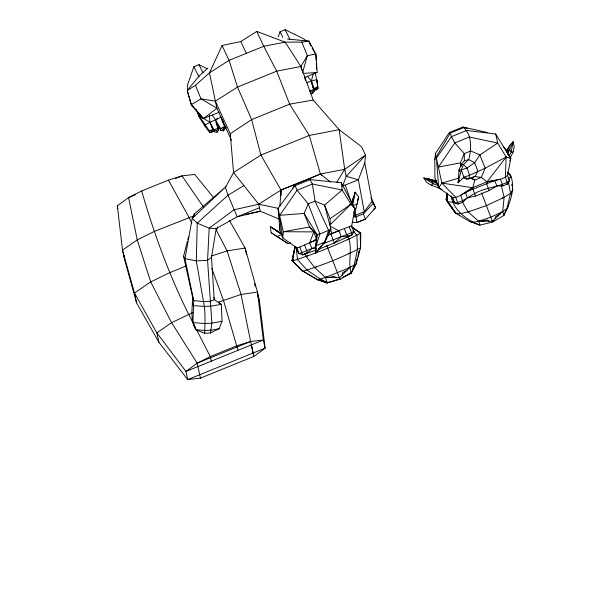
<?xml version="1.0" encoding="UTF-8"?>
<svg xmlns="http://www.w3.org/2000/svg" width="594" height="594" viewBox="0 0 594 594"><rect width="100%" height="100%" fill="white"/><g stroke="black" fill="none" stroke-linecap="round" stroke-linejoin="round"><path stroke-width="0.89" d="M218.592 302.554L221.31 304.388L222.045 321.309L219.149 328.705L210.424 332.982L204.655 333.249L195.834 329.759C190.087 320.055 192.204 308.509 192.723 297.824L183.576 256.252L187.377 241.261M309.637 242.775L313.884 231.898L283.316 231.727L278.044 208.368L282.774 237.89L283.316 231.727L309.593 227.012L316.862 234.548L315.793 245.374L315.741 253.074L324.873 242.1L330.932 229.239L324.591 205.123L315.028 201.106L308.197 203.876L304.113 213.439L309.593 227.012L313.884 231.898L316.617 239.879L309.637 242.775L311.902 248.589L307.551 252.933L302.68 254.908L298.337 253.103L295.946 247.186L282.774 237.89L279.893 230.264L278.044 208.368L294.817 185.833L310.105 179.626L341.283 182.685L354.848 208.628L351.73 225.683L353.994 231.504L352.264 234.779L347.386 236.761L341.253 236.672L334.296 243.013L318.072 249.443M447.586 193.8L447.46 201.797L455.375 213.053L469.973 221.636L479.959 225.141L492.664 221.985L504.009 215.377C509.867 203.148 515.525 189.649 510.907 176.032L507.759 172.683M360.268 240.221L360.402 232.937M191.513 103.698L191.468 105.405L203.289 118.652L216.877 108.19L209.474 72.869L222.089 45.508L240.711 41.565L256.764 31.43L285.15 42.137L301.826 42.1L308.962 41.127L315.882 54.017L317.189 72.438L304.321 77.658M327.272 283.138L325.519 277.428L314.627 267.56L306.214 256.452L305.093 253.928M503.712 147.015L505.598 149.027L510.781 158.509L507.499 175.386L509.518 180.71C499.242 187.771 485.409 186.962 474.68 193.592C468.131 196.785 462.243 202.406 454.692 202.977L452.665 197.646L438.714 187.771L434.912 177.725L434.815 159.207L436.412 158.071L451.425 136.665L466.713 130.457L495.686 134.006L497.69 143.05L506.162 156.994L505.338 177.235L507.751 183.94L502.88 185.915L496.784 185.885L489.137 190.563L475.482 196.102L467.433 197.802L463.045 202.086L458.167 204.069L454.692 202.977L451.611 196.651M454.455 201.841L452.754 202.242L447.46 201.797L446.911 200.854L447.289 193.77M509.786 161.019L510.781 158.509L506.162 156.994L485.135 168.184L469.602 175.267L463.884 177.161L458.13 182.7L458.999 170.018L461.13 164.583L464.33 160.759L468.696 159.608L474.658 162.689L477.836 171.139L475.059 176.515L468.621 178.928L466.349 178.987L463.186 177.806M279.893 206.021L280.984 190.006L260.9 155.093L251.641 119.58L237.503 87.066L229.069 60.358L222.089 45.508M455.234 211.932L446.703 200.505L447.208 193.154M347.497 235.721C353.504 247.653 347.319 261.397 351.321 273.374L350.883 272.624M352.376 222.267L356.905 222.579L365.34 219.156L363.372 213.818L364.271 211.709L358.36 179.737L364.768 162.875L365.496 155.153L361.531 146.718L339.159 129.67L313.209 100.059L300.876 66.483L285.15 42.137L263.751 46.273L229.069 60.358L209.474 72.869L195.471 85.276L187.273 90.533L191.468 105.405L187.273 90.533L199.049 76.01L207.878 68.117M504.009 215.377L502.717 211.501L504.12 197.319L501.366 185.892M446.703 200.505L446.153 199.569L446.881 193.139M487.125 132.469L462.926 127.019L449.279 132.559L435.506 153.43L434.815 159.207L450.319 133.041L463.966 127.502L467.485 128.482M467.433 197.802L465.406 192.478L472.327 189.434L474.792 180.064L481.274 177.428L485.135 168.184L479.878 154.952L470.767 150.965L464.278 153.601L460.424 162.845L461.271 165.31M192.226 303.252L193.317 305.658L204.707 306.407L211.056 306.118L221.31 304.388L214.226 299.68L211.501 257.447L216.194 228.564L237.169 216.788L259.481 207.729M354.031 216.84L358.702 197.126L355.167 192.211L351.537 202.896M510.008 158.249L513.164 151.938L514.166 146.725L513.164 141.654L510.142 144.951L506.155 150.869M342.07 275.245L342.567 272.713L347.067 270.188M292.293 260.736L295.099 246.614L292.538 260.929L302.94 271.228C322.705 265.191 342.248 257.432 360.551 247.839L360.766 233.227L352.145 227.339M292.174 260.64L295.084 246.607L291.929 260.447L302.643 270.998L317.612 279.796L327.287 282.9L332.053 281.712L337.904 279.343M204.655 333.249C204.878 322.869 205.762 311.82 203.475 301.574L196.31 260.885L197.238 223.121L228.059 195.166L243.919 185.58M210.424 332.982L211.872 323.181L207.566 260.372L209.192 228.23L233.947 209.838L258.724 204.217L280.984 190.006L320.381 174.012L344.691 169.312L365.496 155.153L346.213 176.336L342.441 186.531M351.878 203.029L352.873 198.752M313.105 74.139L311.419 81.014L314.196 91.238L312.622 93.488L310.811 93.147M459.125 181.133L458.13 182.7L461.271 169.958L463.409 164.523L468.696 159.608C471.621 149.235 472.178 134.251 462.926 127.019M353.779 212.919L354.848 208.628L353.423 206.274M187.823 239.501L188.498 236.858M193.637 216.572L194.312 213.929L225.943 186.687L192.27 218.354L184.957 258.642L193.733 300.601L192.894 322.624L204.655 323.507L211.872 323.181L222.045 321.309M216.61 230.323L217.53 226.789M353.296 199.992L351.952 205.049L355.167 192.211L352.591 205.747L357.41 203.891M356.125 262.132L356.831 259.548M358.486 253.527L359.192 250.95M356.006 263.09L357.425 257.922M357.892 256.207L359.311 251.047M302.636 72.579L307.313 55.673L301.826 42.1M321.785 245.344L315.741 253.074L315.793 245.374L316.275 243.666M495.069 218.755L495.708 216.55L500.17 213.922M315.793 245.374L316.305 243.681M316.647 243.956L316.134 245.641L324.873 242.1L328.608 230.39L315.028 201.106L312.37 184.043L310.105 179.626L308.383 179.24L280.984 190.006L281.162 195.448M325.638 239.56L324.873 242.1L324.532 241.825L326.804 237.006M357.974 199.458L358.702 197.126L357.336 201.514M207.068 68.644L198.953 64.679L193.874 66.736L187.362 85.365L187.518 92.055M278.244 36.843L280.019 31.764L285.098 29.7L302.955 38.432L307.12 41.246M458.13 182.7L459.036 180.212M510.142 144.951L506.86 152.361L509.667 149.532L511.159 152.079L509.088 155.91M507.476 154.47L513.164 141.654L511.159 152.079L513.164 151.938M194.312 213.929L192.27 218.354L197.238 223.121L209.192 228.23L216.194 228.564M328.697 232.989L330.212 229.774M504.039 214.248L508.427 206.021M353.103 268.681L353.994 267.1M292.887 188.008L294.735 184.786L297.082 190.251L308.197 203.876L319.876 233.939L316.134 245.641L317.203 234.816L304.113 213.439L279.781 215.303L297.082 190.251L312.37 184.043L342.166 189.969L351.017 204.239L354.848 208.628M211.271 126.151L214.375 131.764L217.092 132.276L216.736 130.643L218.25 128.111L215.377 119.594L212.288 115.117M217.092 132.276L218.666 130.027L215.956 122.275L220.805 130.361L223.522 130.873L223.173 129.24L224.681 126.708L220.909 117.144L204.863 124.903L205.234 126.633L209.66 132.477L211.664 132.469L213.521 130.91L209.882 122.245L209.459 115.102M301.633 69.981L300.876 66.483L307.313 55.673L315.882 54.017L316.164 60.187M312.273 91.855L313.781 89.323L309.496 91.06L312.273 91.855L312.622 93.488M336.568 182.618L344.691 169.312L339.159 129.67L309.296 135.447L260.9 155.093L233.561 172.542L225.386 187.452L228.059 195.166L237.169 216.788L260.246 211.241L279.054 219.015M441.891 189.479L438.714 187.771L441.847 183.108L458.62 178.163M223.522 130.873L225.096 128.623L224.681 126.708L220.396 128.445L220.805 130.361M364.768 162.875L372.134 201.188L364.271 211.709L355.836 215.132L354.306 214.286M508.553 179.158L510.907 176.032L507.684 172.928M506.162 156.994L487.102 181.794L472.579 187.689L460.625 195.389L455.746 197.371L452.665 197.646M322.884 243.934L324.532 241.825M453.853 210.462L446.153 199.569L447.312 198.121M314.196 91.238L311.917 83.316L314.196 90.036L316.624 89.85L316.335 88.506L317.701 86.835L316.691 79.507L306.571 82.625M493.859 220.56L492.664 221.985L481.623 193.065M209.66 132.477L209.311 130.843L211.375 131.126L213.164 129.277L209.311 130.843L199.109 115.771L197.453 111.702M329.833 225.037L351.017 204.239L349.324 204.923M316.691 79.507L318.057 88.469L316.624 89.85L316.342 89.159M512.474 188.788L512.993 189.664L510.536 193.258L506.927 208.657L502.717 211.501L492.523 221.176L478.675 221.265L473.396 222.275L469.973 221.636M351.73 225.683L330.813 233.791L334.296 243.013L335.565 241.855M507.499 175.386L505.338 177.235L500.46 179.217L491.342 181.363M373.611 209.274L375.564 207.685L370.923 197.349M436.649 180.695L423.797 177.94L426.529 182.306L431.229 185.202L433.197 183.732L437.986 185.38M211.501 257.447L207.566 260.372L196.31 260.885L184.957 258.642L183.576 256.252M229.403 220.367L245.129 248.062L257.469 292.077L259.504 301.5L265.102 348.173L253.861 356.437L200.43 378.133L187.719 379.588L158.91 342.344L136.598 302.843L124.554 259.563L122.513 250.133L117.337 205.843L128.579 197.579L141.684 190.964L168.399 180.123L182.009 175.883L194.721 174.421L213.261 197.193M194.327 215.652L154.299 231.452L137.236 239.879L122.513 250.133L134.474 292.991L156.868 332.922L185.959 371.443L263.342 340.028L250.631 341.491L237.013 345.723L210.298 356.571L197.201 363.186L185.959 371.443L187.719 379.588L265.102 348.173L263.342 340.028L257.469 292.077L241.045 294.461L218.302 302.198M330.375 224.695L330.064 218.703L351.017 204.239M306.69 252.888L302.68 254.908L299.732 247.052L296.903 247.943L295.946 247.186M465.406 192.478L472.579 187.689L441.847 183.108L436.412 158.071L438.714 187.771M203.623 118.548L191.483 104.522L200.965 98.849L215.362 101.203L237.503 87.066L276.693 71.161L300.876 66.483M446.911 200.854L455.375 213.053L460.298 213.654L468.087 211.947L486.62 205.517L504.12 197.319L510.536 193.258L508.568 182.477M468.985 190.295L460.625 195.389L463.045 202.086M293.458 259.563L291.929 260.447L292.538 260.929C315.867 253.46 338.892 244.26 360.766 233.227L351.618 227.012M205.234 126.633L199.525 117.686L199.109 115.771L200.661 114.984M358.13 222L356.905 222.579L355.836 215.132L354.922 212.555M502.717 211.501L491.097 217.07L478.675 221.265L468.087 211.947L462.629 202.584M334.296 243.013L352.264 234.779L349.324 226.915M299.732 247.052L316.327 239.709M316.105 246.696L299.161 253.764L296.903 247.943M214.226 299.68L210.692 301.247L203.475 301.574L193.733 300.601L192.723 297.824M277.027 236.531L282.083 234.37L270.3 226.663L271.139 232.677L288.053 243.629L290.54 242.901M203.289 118.652L219.023 112.296M217.76 118.629L215.377 119.594L220.396 128.445L223.173 129.24M212.088 131.489L213.521 130.91L212.34 128.519M315.629 89.449L314.196 90.036L311.419 81.014L307.358 76.27M135.261 194.869L128.579 197.579L137.236 239.879L150.713 281.927L171.584 322.661L197.201 363.186L200.43 378.133M175.334 178.601L182.009 175.883L203.542 207.106M342.53 185.692L345.203 185.083L358.36 179.737L346.213 176.336L344.691 169.312M186.479 265.837L169.498 272.735L150.713 281.927L134.474 292.991L136.598 302.843M358.739 221.703L365.34 219.156L375.564 207.685L372.735 202.175M327.658 235.395L338.988 230.858L341.253 236.672M322.884 243.8L351.559 232.714L353.994 231.504L353.163 230.843M446.153 199.569L447.772 198.908M306.214 256.452L307.922 255.762M347.171 239.828L348.878 239.13M472.327 189.434L494.757 180.561L496.784 185.885M192.894 312.518L171.584 322.661L156.868 332.922L158.91 342.344M314.627 267.56L316.342 266.862M348.938 253.631L350.653 252.933M468.087 211.947L469.809 211.249M502.405 198.017L504.12 197.319M327.235 276.73L320.522 279.158L317.612 279.796L316.899 279.232L326.886 283.034L326.722 282.291M347.846 268.362L356.066 264.189L360.551 247.839L360.521 233.034L352.235 227.42M480.39 220.567L478.675 221.265L479.959 225.141C466.839 220.04 453.668 210.677 451.091 195.968M348.359 274.317L350.074 273.619M342.916 277.301L351.329 273.136L356.066 264.189L355.769 263.951M197.201 363.186L250.631 341.491L241.045 294.461L227.116 250.906L216.476 230.472M316.357 250.037L305.212 253.876L307.551 252.933L304.611 245.07M459.578 171.614L458.999 170.018L461.271 169.958L466.988 168.065L474.658 162.689L479.878 154.952L497.69 143.05L469.319 137.028L454.796 142.924L438.424 167.114L460.424 162.845L461.085 164.501M211.234 256.073L227.116 250.906L245.129 248.062L246.488 254.329M316.847 72.542L303.311 73.411M466.349 178.987L468.087 178.452M329.031 277.517L334.066 276.165L336.063 277.68M472.869 177.086L475.059 176.515L481.274 177.428L487.102 181.794L487.615 183.227M482.135 221.243L487.206 220.003L489.055 221.198M245.827 214.308L260.246 211.241L258.724 204.217L233.561 172.542L230.257 133.739L215.362 101.203M347.275 236.405L349.094 236.063L347.386 236.761L344.446 228.898M219.149 328.705L211.011 330.205L205.242 330.464L195.834 329.759L192.211 319.906M313.209 100.059L289.649 104.15L251.641 119.58L230.257 133.739L230.791 136.212M494.757 180.561L487.102 181.794L500.46 179.217L502.88 185.915M330.813 233.791L331.905 233.672L330.539 229.678M287.496 39.011L308.962 41.127M311.902 248.589L316.275 248.574M318.896 248.567L320.649 248.559L320.062 246.874M353.282 216.758L355.954 216.832L363.372 213.818L373.537 203.141L372.134 201.188M316.335 88.506L313.847 88.402L317.701 86.835L318.057 88.469M314.79 239.768L316.617 239.879M506.236 183.828L507.751 183.94L509.518 180.71L508.189 178.452M436.887 182.098L431.704 181.192L433.197 183.732L423.797 177.94L437.481 183.568M258.724 204.217L278.081 208.316M216.736 130.643L213.959 129.848L209.882 122.245L199.109 115.771M310.165 179.759L308.383 179.24L320.381 174.012L330.502 182.016M325.972 282.128L317.196 279.47L302.227 270.664L302.94 271.228M431.229 185.202L438.513 187.904M454.863 212.177L455.539 212.452M427.732 178.415L435.164 181.467M469.824 177.888L474.792 180.064L471.369 178.059M449.279 132.559L450.319 133.041L451.425 136.665L454.796 142.924L464.278 153.601L464.33 160.759M330.806 226.552L338.988 230.858M281.051 233.464L270.3 226.663L281.207 233.702M288.053 243.629L271.139 232.677M276.975 230.977L281.274 233.746M275.72 230.078L281.593 233.888M330.591 228.972L330.932 229.239L328.608 230.39L319.876 233.939L316.862 234.548M507.543 172.015L510.149 174.747L507.447 172.275M282.091 239.241L283.331 240.422M441.847 183.108L455.746 197.371L458.167 204.069M213.55 297.557L214.79 298.856M321.599 175.356L320.381 174.012L309.296 135.447L289.649 104.15L276.693 71.161L263.751 46.273L256.764 31.43M352.881 230.606L356.972 235.462L357.44 249.792L354.054 265.54L351.351 272.683L340.035 279.336L327.301 282.447L320.522 279.158L307.202 270.188L297.483 259.615L296.206 247.097M339.575 278.66L340.035 279.336L326.707 245.441M495.686 134.006L510.781 158.509M222 120.79L226.24 127.755M511.137 193.785L511.612 194.602M459.266 214.768L459.786 215.644M220.909 117.144L223.589 121.889M168.399 180.123L189.033 217.352L191.751 223.166M309.207 42.649L310.87 45.708M312.117 48.003L315.451 54.128M195.73 328.074C172.639 284.541 155.324 238.268 141.684 190.964M196.562 329.707L210.298 356.571L211.293 361.159M285.098 29.7L289.887 39.286M280.019 31.764L282.818 37.355M198.953 64.679L202.94 72.668M193.874 66.736L199.064 77.123M240.711 41.565L246.406 53.319M231.489 140.347L216.877 108.19L200.965 98.849L195.471 85.276M224.124 126.277L225.096 128.623M196.013 109.214L199.525 117.686M330.064 218.703L324.591 205.123L342.166 189.969L341.283 182.685M486.523 183.353L489.137 190.563M472.869 188.899L475.482 196.102M211.783 268.377L223.389 300.133L238.008 350.312M461.271 169.958L463.884 177.161L468.621 178.928L469.602 175.267L466.988 168.065L463.409 164.523L461.13 164.583L461.211 166.394M345.203 185.083L351.277 202.25M254.507 283.709L255.257 286.375M257.506 294.379L259.504 301.5M315.139 72.483L317.062 81.23M218.666 130.027L218.25 128.111L213.959 129.848L214.375 131.764M211.375 131.126L211.664 132.469M250.631 341.491L253.861 356.437M117.337 205.843L117.924 208.561M251.329 344.468L253.126 353.036M304.655 76.656L305.286 80.22M510.498 176.002L510.781 177.829M511.768 184.222L512.05 186.048M124.116 255.917L124.554 259.563M435.506 153.43L435.714 156.125M316.312 62.838L316.654 69.015M279.789 224.866L279.893 230.264M349.569 267.664L339.575 277.769L325.519 277.428L349.569 267.664"/></g></svg>
